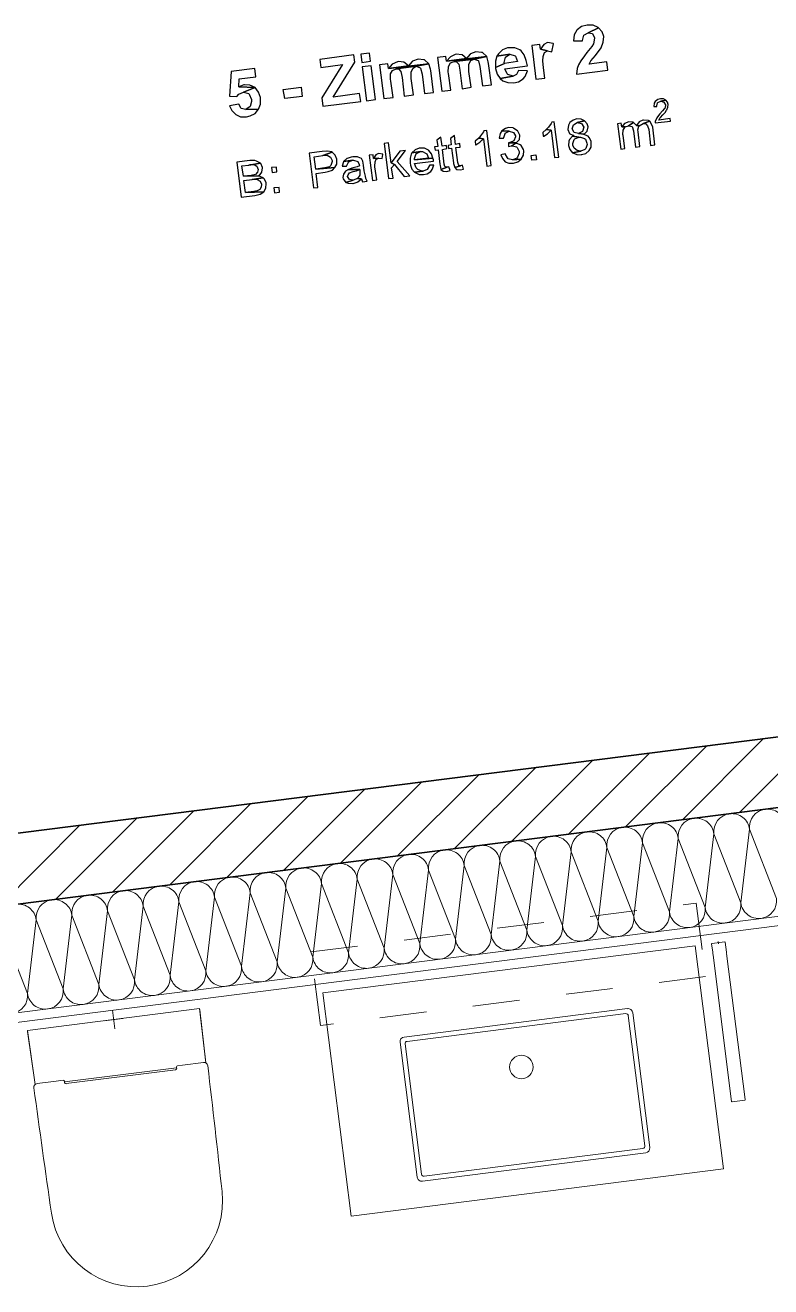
# Model space of a CAD drawing. Header units: metres. Extents: x 2713679.5 to 2713747.3, y 1226017.1 to 1226104.2.
# Drawn here: x 2713695.907 to 2713697.497, y 1226030.685 to 1226033.376 of the extents above; entities that cross this region are included whole.
import ezdxf

# ---------------------------------------------------------------- set-up
doc = ezdxf.new("R2010")
doc.units = ezdxf.units.M
doc.header["$MEASUREMENT"] = 0
doc.linetypes.add('Strich 2', pattern=[0.141111, 0.070556, -0.070556])
doc.layers.add('plangrafiken', color=251, linetype='Continuous')
doc.layers.add('waende_stuetzen', color=250, linetype='Continuous')
doc.layers.add('texte', color=7, linetype='Continuous', true_color=0x000000)

msp = doc.modelspace()

# ---------------------------------------------------------------- linework, layer by layer
at = {"layer": 'plangrafiken', "color": 7, "linetype": 'Strich 2', "lineweight": 13}
for p, q in [((2713696.5169, 1226031.3991), (2713697.3384, 1226031.5033)), ((2713697.3384, 1226031.5033), (2713697.3582, 1226031.3466)), ((2713696.5368, 1226031.2423), (2713696.5169, 1226031.3991)), ((2713697.3582, 1226031.3466), (2713696.5368, 1226031.2423))]:
    msp.add_line(p, q, dxfattribs=at)
at = {"layer": 'plangrafiken', "color": 7, "linetype": 'Continuous', "lineweight": 13}
for p, q in [((2713697.3358, 1226031.4123), (2713696.5422, 1226031.3116)), ((2713697.3962, 1226030.9361), (2713697.3358, 1226031.4123)), ((2713697.372, 1226031.4169), (2713697.371, 1226031.4168)), ((2713697.3711, 1226031.4163), (2713697.3717, 1226031.4113)), ((2713697.3717, 1226031.4113), (2713697.3733, 1226031.3991)), ((2713697.3988, 1226031.4203), (2713697.372, 1226031.4169)), ((2713697.3829, 1226031.4183), (2713697.3879, 1226031.4189)), ((2713697.3851, 1226031.4211), (2713697.3857, 1226031.4161)), ((2713697.3998, 1226031.4199), (2713697.3998, 1226031.4204)), ((2713697.4026, 1226031.3983), (2713697.3998, 1226031.4199)), ((2713697.3733, 1226031.3991), (2713697.3738, 1226031.3947)), ((2713697.3738, 1226031.3947), (2713697.374, 1226031.3932)), ((2713697.3746, 1226031.3928), (2713697.3741, 1226031.3924)), ((2713697.3741, 1226031.3922), (2713697.4137, 1226031.0804)), ((2713697.4029, 1226031.3961), (2713697.4023, 1226031.3963)), ((2713697.4028, 1226031.3969), (2713697.4026, 1226031.3983)), ((2713697.4425, 1226031.084), (2713697.4029, 1226031.3958)), ((2713696.5422, 1226031.3116), (2713696.6026, 1226030.8354)), ((2713695.9122, 1226031.2316), (2713696.2793, 1226031.2782)), ((2713696.2793, 1226031.2782), (2713696.0957, 1226031.2549)), ((2713696.2796, 1226031.2756), (2713696.2793, 1226031.2782)), ((2713696.2793, 1226031.2782), (2713696.2925, 1226031.1623)), ((2713696.2925, 1226031.1623), (2713696.2796, 1226031.2756)), ((2713697.1916, 1226031.2781), (2713696.7154, 1226031.2176)), ((2713696.0957, 1226031.2549), (2713695.9122, 1226031.2316)), ((2713697.1878, 1226031.2675), (2713696.7216, 1226031.2083)), ((2713697.2287, 1226030.9854), (2713697.1934, 1226031.2632)), ((2713697.2392, 1226030.9817), (2713697.2027, 1226031.2694)), ((2713695.9122, 1226031.2316), (2713695.9126, 1226031.229)), ((2713695.9283, 1226031.1161), (2713695.9122, 1226031.2316)), ((2713695.9126, 1226031.229), (2713695.9283, 1226031.1161)), ((2713696.7067, 1226031.2064), (2713696.7432, 1226030.9188)), ((2713696.7173, 1226031.2027), (2713696.7525, 1226030.925)), ((2713696.2429, 1226031.1576), (2713696.2877, 1226031.1632)), ((2713695.9911, 1226031.1219), (2713696.2303, 1226031.1522)), ((2713696.2278, 1226031.1477), (2713695.9946, 1226031.1181)), ((2713696.2303, 1226031.1522), (2713696.2301, 1226031.154)), ((2713696.2319, 1226031.1562), (2713696.2429, 1226031.1576)), ((2713695.9328, 1226031.1182), (2713695.9733, 1226031.1234)), ((2713695.9733, 1226031.1234), (2713695.9886, 1226031.1253)), ((2713695.9909, 1226031.1236), (2713695.9911, 1226031.1219)), ((2713697.4148, 1226031.0796), (2713697.4416, 1226031.083)), ((2713697.4426, 1226031.0831), (2713697.4425, 1226031.084)), ((2713697.4137, 1226031.0804), (2713697.4138, 1226031.0795)), ((2713696.7581, 1226030.9206), (2713697.2244, 1226030.9798)), ((2713696.7544, 1226030.9101), (2713697.2306, 1226030.9705)), ((2713696.6026, 1226030.8354), (2713697.3962, 1226030.9361))]:
    msp.add_line(p, q, dxfattribs=at)
at = {"layer": 'plangrafiken', "color": 144, "linetype": 'Continuous', "lineweight": 20, "true_color": 0x0082b3}
for p, q in [((2713696.0932, 1226031.2748), (2713696.0983, 1226031.2351)), ((2713696.0759, 1226031.2524), (2713696.1156, 1226031.2574))]:
    msp.add_line(p, q, dxfattribs=at)
at = {"layer": 'plangrafiken', "color": 7, "linetype": 'Continuous', "lineweight": 13}
msp.add_circle((2713696.9654, 1226031.1536), 0.025, dxfattribs=at)
for centre, radius, start, end in [((2713697.1928, 1226031.2681), 0.01, 7.2326, 97.2326), ((2713697.1885, 1226031.2625), 0.005, 7.2326, 97.2326), ((2713696.7166, 1226031.2077), 0.01, 97.2326, 187.2326), ((2713696.7222, 1226031.2034), 0.005, 97.2326, 187.2326), ((2713696.2887, 1226031.1553), 0.008, 6.7498, 97.2326), ((2713696.2275, 1226031.1506), 0.00298, 276.6469, 6.505), ((2713696.2321, 1226031.1542), 0.002, 97.2326, 186.2737), ((2713696.2887, 1226031.1553), 0.008, 6.7498, 61.2541), ((2713666.5014, 1226027.6298), 30.0032, 6.23467, 6.74985), ((2713695.9338, 1226031.1103), 0.008, 97.2326, 187.7153), ((2713695.9338, 1226031.1103), 0.008, 133.2013, 187.7153), ((2713725.6575, 1226035.1371), 30.0032, 187.7153, 188.23048), ((2713695.9889, 1226031.1233), 0.002, 7.7686, 97.2326), ((2713695.9942, 1226031.121), 0.00298, 187.9601, 277.8183), ((2713697.2237, 1226030.9848), 0.005, 277.2326, 7.2326), ((2713697.2293, 1226030.9804), 0.01, 277.2326, 7.2326), ((2713696.7575, 1226030.9256), 0.005, 187.2326, 277.2326), ((2713696.7531, 1226030.92), 0.01, 187.2326, 277.2326), ((2713696.1448, 1226030.8683), 0.1834, 188.2305, 6.2347)]:
    msp.add_arc(centre, radius, start, end, dxfattribs=at)
for centre, start_param, end_param in [((2713696.2318, 1226031.1411), 0.698501, 0.81567), ((2713695.9924, 1226031.1108), 5.467516, 5.584684)]:
    msp.add_ellipse(centre, major_axis=(-0.0018, 0.0144), ratio=0.008727, start_param=start_param, end_param=end_param, dxfattribs=at)
at = {"layer": 'texte'}
for points in [[(2713697.106, 1226033.3757), (2713697.0936, 1226033.3726), (2713697.0843, 1226033.3656), (2713697.0836, 1226033.3648), (2713697.0781, 1226033.3555), (2713697.0766, 1226033.3424), (2713697.096, 1226033.3424), (2713697.096, 1226033.3431), (2713697.0983, 1226033.3547), (2713697.1076, 1226033.3594), (2713697.13, 1226033.3702), (2713697.1293, 1226033.371), (2713697.1184, 1226033.3757)], [(2713697.13, 1226033.3702), (2713697.1076, 1226033.3594), (2713697.1169, 1226033.3578), (2713697.1215, 1226033.3485), (2713697.1215, 1226033.3478), (2713697.1192, 1226033.3362), (2713697.1153, 1226033.33), (2713697.1053, 1226033.3176), (2713697.0998, 1226033.3106), (2713697.0921, 1226033.2998), (2713697.0874, 1226033.2912), (2713697.0843, 1226033.2835), (2713697.0828, 1226033.2711), (2713697.1494, 1226033.2796), (2713697.1478, 1226033.2974), (2713697.1099, 1226033.2928), (2713697.113, 1226033.2982), (2713697.1138, 1226033.2998), (2713697.1231, 1226033.3114), (2713697.1269, 1226033.316), (2713697.1339, 1226033.3253), (2713697.1355, 1226033.3276), (2713697.1401, 1226033.3393), (2713697.1401, 1226033.3393), (2713697.1409, 1226033.3516), (2713697.1378, 1226033.3617)], [(2713696.6414, 1226033.316), (2713696.6228, 1226033.3137), (2713696.6251, 1226033.2959), (2713696.6437, 1226033.299)], [(2713696.8683, 1226033.3191), (2713696.8567, 1226033.3145), (2713696.8559, 1226033.3137), (2713696.8481, 1226033.3044), (2713696.8056, 1226033.299), (2713696.8915, 1226033.3091), (2713696.8822, 1226033.3176), (2713696.8807, 1226033.3176)], [(2713696.938, 1226033.3276), (2713696.9357, 1226033.3276), (2713696.9248, 1226033.323), (2713696.9163, 1226033.3145), (2713696.9132, 1226033.3098), (2713696.9411, 1226033.3137), (2713696.9519, 1226033.3106), (2713696.9527, 1226033.3098), (2713696.9573, 1226033.2982), (2713696.9295, 1226033.2943), (2713696.9101, 1226033.2858), (2713696.9101, 1226033.2835), (2713696.914, 1226033.2711), (2713696.9202, 1226033.2618), (2713696.948, 1226033.2672), (2713696.948, 1226033.2672), (2713696.9364, 1226033.2703), (2713696.9349, 1226033.2719), (2713696.9302, 1226033.2827), (2713696.9782, 1226033.2889), (2713696.9759, 1226033.3005), (2713696.9713, 1226033.3122), (2713696.9651, 1226033.3207), (2713696.962, 1226033.323), (2713696.9511, 1226033.3276)], [(2713697.0046, 1226033.3346), (2713696.9875, 1226033.3323), (2713696.9961, 1226033.2603), (2713697.0154, 1226033.2626), (2713697.0123, 1226033.285), (2713697.0108, 1226033.2998), (2713697.0115, 1226033.3091), (2713697.0146, 1226033.3176), (2713697.0208, 1226033.3207), (2713697.0061, 1226033.3245)], [(2713697.0208, 1226033.3385), (2713697.0131, 1226033.3346), (2713697.0131, 1226033.3346), (2713697.0061, 1226033.3245), (2713697.0208, 1226033.3207), (2713697.0301, 1226033.3191), (2713697.034, 1226033.3362), (2713697.0332, 1226033.3369)], [(2713696.6081, 1226033.3122), (2713696.5353, 1226033.3029), (2713696.5376, 1226033.2858), (2713696.5841, 1226033.292), (2713696.5399, 1226033.2208), (2713696.5423, 1226033.203), (2713696.6228, 1226033.213), (2713696.6205, 1226033.2301), (2713696.5639, 1226033.2223), (2713696.6104, 1226033.2967)], [(2713696.6453, 1226033.2889), (2713696.6259, 1226033.2866), (2713696.6352, 1226033.2146), (2713696.6545, 1226033.2169)], [(2713696.6809, 1226033.2936), (2713696.6631, 1226033.2912), (2713696.6724, 1226033.2192), (2713696.6917, 1226033.2215), (2713696.6871, 1226033.2564), (2713696.6863, 1226033.2603), (2713696.6863, 1226033.2719), (2713696.6909, 1226033.2789), (2713696.6987, 1226033.2827), (2713696.7413, 1226033.2881), (2713696.7684, 1226033.2936), (2713696.7684, 1226033.2936), (2713696.6824, 1226033.2835)], [(2713696.7452, 1226033.3036), (2713696.7335, 1226033.299), (2713696.7328, 1226033.2982), (2713696.725, 1226033.2889), (2713696.6824, 1226033.2835), (2713696.7684, 1226033.2936), (2713696.7591, 1226033.3021), (2713696.7575, 1226033.3021)], [(2713696.7033, 1226033.2982), (2713696.701, 1226033.2974), (2713696.6902, 1226033.2928), (2713696.6824, 1226033.2835), (2713696.725, 1226033.2889), (2713696.715, 1226033.2967), (2713696.715, 1226033.2967)], [(2713696.7684, 1226033.2936), (2713696.7413, 1226033.2881), (2713696.7498, 1226033.285), (2713696.7506, 1226033.2843), (2713696.7537, 1226033.2711), (2713696.7591, 1226033.2301), (2713696.7777, 1226033.2324), (2713696.7723, 1226033.2789), (2713696.7715, 1226033.2819)], [(2713696.804, 1226033.3091), (2713696.7862, 1226033.3067), (2713696.7955, 1226033.2347), (2713696.8149, 1226033.237), (2713696.8102, 1226033.2727), (2713696.8094, 1226033.2758), (2713696.8102, 1226033.2874), (2713696.8141, 1226033.2951), (2713696.8218, 1226033.2982), (2713696.8644, 1226033.3036), (2713696.8915, 1226033.3091), (2713696.8915, 1226033.3091), (2713696.8056, 1226033.299)], [(2713696.8265, 1226033.3137), (2713696.8241, 1226033.3129), (2713696.8141, 1226033.3083), (2713696.8056, 1226033.299), (2713696.8481, 1226033.3044), (2713696.8389, 1226033.3122), (2713696.8381, 1226033.3122)], [(2713696.8644, 1226033.3036), (2713696.8218, 1226033.2982), (2713696.8272, 1226033.2974), (2713696.8311, 1226033.2936), (2713696.8319, 1226033.2928), (2713696.8342, 1226033.2796), (2713696.8389, 1226033.2401), (2713696.8582, 1226033.2432), (2713696.8536, 1226033.2773), (2713696.8536, 1226033.2804), (2713696.8536, 1226033.2928), (2713696.8574, 1226033.3005)], [(2713696.8915, 1226033.3091), (2713696.8644, 1226033.3036), (2713696.8729, 1226033.3005), (2713696.8737, 1226033.2998), (2713696.8768, 1226033.2874), (2713696.8822, 1226033.2463), (2713696.9016, 1226033.2486), (2713696.8954, 1226033.2943), (2713696.8946, 1226033.2974)], [(2713696.9132, 1226033.3098), (2713696.9101, 1226033.299), (2713696.9101, 1226033.2858), (2713696.9295, 1226033.2943), (2713696.9287, 1226033.2959), (2713696.9318, 1226033.3075), (2713696.9411, 1226033.3137)], [(2713696.3967, 1226033.2835), (2713696.3463, 1226033.2773), (2713696.3432, 1226033.2246), (2713696.3587, 1226033.2239), (2713696.3626, 1226033.2285), (2713696.3727, 1226033.2332), (2713696.3974, 1226033.2425), (2713696.3626, 1226033.244), (2713696.3634, 1226033.261), (2713696.399, 1226033.2657)], [(2713696.7413, 1226033.2881), (2713696.6987, 1226033.2827), (2713696.7041, 1226033.2819), (2713696.708, 1226033.2773), (2713696.708, 1226033.2773), (2713696.7111, 1226033.2641), (2713696.7157, 1226033.2246), (2713696.7351, 1226033.227), (2713696.7304, 1226033.2618), (2713696.7304, 1226033.2649), (2713696.7304, 1226033.2765), (2713696.7343, 1226033.2843)], [(2713696.9589, 1226033.2789), (2713696.955, 1226033.2703), (2713696.948, 1226033.2672), (2713696.9202, 1226033.2618), (2713696.9256, 1226033.2572), (2713696.9364, 1226033.2533), (2713696.9496, 1226033.2525), (2713696.9589, 1226033.2548), (2713696.969, 1226033.261), (2713696.9736, 1226033.2665), (2713696.9782, 1226033.2781)], [(2713696.375, 1226033.2486), (2713696.3734, 1226033.2486), (2713696.3626, 1226033.244), (2713696.3974, 1226033.2425), (2713696.3866, 1226033.2479)], [(2713696.3974, 1226033.2425), (2713696.3727, 1226033.2332), (2713696.3843, 1226033.2301), (2713696.3851, 1226033.2285), (2713696.3897, 1226033.2169), (2713696.3897, 1226033.213), (2713696.3874, 1226033.2022), (2713696.3781, 1226033.196), (2713696.4052, 1226033.1968), (2713696.4091, 1226033.2076), (2713696.4091, 1226033.22), (2713696.4091, 1226033.2215), (2713696.4052, 1226033.2332)], [(2713696.4609, 1226033.2192), (2713696.4578, 1226033.2386), (2713696.4958, 1226033.2432), (2713696.4981, 1226033.2239), (2713696.4609, 1226033.2192)], [(2713697.2617, 1226033.2184), (2713697.2563, 1226033.2169), (2713697.2508, 1226033.213), (2713697.2485, 1226033.2092), (2713697.2477, 1226033.2022), (2713697.2539, 1226033.2022), (2713697.2539, 1226033.2037), (2713697.2555, 1226033.2099), (2713697.2563, 1226033.2107), (2713697.2625, 1226033.2138), (2713697.2733, 1226033.2161), (2713697.2687, 1226033.2184)], [(2713697.2733, 1226033.2161), (2713697.2625, 1226033.2138), (2713697.2632, 1226033.2138), (2713697.2694, 1226033.2115), (2713697.2694, 1226033.2115), (2713697.2725, 1226033.2061), (2713697.2725, 1226033.2045), (2713697.271, 1226033.1983), (2713697.2702, 1226033.1975), (2713697.2663, 1226033.1929), (2713697.2609, 1226033.1867), (2713697.2578, 1226033.1828), (2713697.2539, 1226033.1782), (2713697.2539, 1226033.1774), (2713697.2508, 1226033.1712), (2713697.2508, 1226033.1673), (2713697.2834, 1226033.1712), (2713697.2826, 1226033.1766), (2713697.2586, 1226033.1735), (2713697.2609, 1226033.1774), (2713697.2617, 1226033.179), (2713697.2671, 1226033.1844), (2713697.2717, 1226033.1898), (2713697.2748, 1226033.1944), (2713697.2756, 1226033.1952), (2713697.2779, 1226033.2006), (2713697.2787, 1226033.2068), (2713697.2772, 1226033.2115)], [(2713696.3626, 1226033.2076), (2713696.3432, 1226033.2037), (2713696.3479, 1226033.1937), (2713696.3564, 1226033.1851), (2713696.3665, 1226033.1805), (2713696.3796, 1226033.1805), (2713696.3874, 1226033.1821), (2713696.3974, 1226033.1875), (2713696.4052, 1226033.1968), (2713696.3781, 1226033.196), (2713696.368, 1226033.1983)], [(2713696.938, 1226033.1573), (2713696.9318, 1226033.1557), (2713696.924, 1226033.1503), (2713696.9395, 1226033.1495), (2713696.9395, 1226033.1495), (2713696.9488, 1226033.1472), (2713696.9527, 1226033.1395), (2713696.9527, 1226033.1379), (2713696.9496, 1226033.1294), (2713696.948, 1226033.1286), (2713696.9395, 1226033.1247), (2713696.9542, 1226033.1247), (2713696.9612, 1226033.1317), (2713696.962, 1226033.1402), (2713696.962, 1226033.141), (2713696.9581, 1226033.1495), (2713696.9573, 1226033.1503), (2713696.9496, 1226033.1557), (2713696.948, 1226033.1565)], [(2713697.0356, 1226033.1697), (2713697.0301, 1226033.1689), (2713697.0286, 1226033.1658), (2713697.0232, 1226033.158), (2713697.0185, 1226033.1534), (2713697.0286, 1226033.1518), (2713697.0363, 1226033.0938), (2713697.0456, 1226033.0945)], [(2713697.0836, 1226033.1759), (2713697.0758, 1226033.1735), (2713697.0689, 1226033.1681), (2713697.0658, 1226033.1627), (2713697.0642, 1226033.1534), (2713697.0642, 1226033.1534), (2713697.0681, 1226033.1449), (2713697.0689, 1226033.1441), (2713697.0774, 1226033.1402), (2713697.0743, 1226033.1387), (2713697.0882, 1226033.1371), (2713697.0913, 1226033.1371), (2713697.0998, 1226033.134), (2713697.1022, 1226033.1325), (2713697.1053, 1226033.124), (2713697.106, 1226033.1216), (2713697.1029, 1226033.1124), (2713697.1006, 1226033.1108), (2713697.0921, 1226033.1069), (2713697.0743, 1226033.1038), (2713697.0751, 1226033.1038), (2713697.0836, 1226033.1), (2713697.0929, 1226033.0992), (2713697.0936, 1226033.1), (2713697.1029, 1226033.1023), (2713697.1099, 1226033.1085), (2713697.1145, 1226033.1155), (2713697.1145, 1226033.1255), (2713697.1145, 1226033.1286), (2713697.1099, 1226033.1364), (2713697.1076, 1226033.1387), (2713697.0983, 1226033.1426), (2713697.0991, 1226033.1433), (2713697.0874, 1226033.1449), (2713697.0874, 1226033.1449), (2713697.0781, 1226033.1472), (2713697.0781, 1226033.1472), (2713697.0735, 1226033.1549), (2713697.0766, 1226033.1635), (2713697.0766, 1226033.1635), (2713697.0843, 1226033.1681), (2713697.0998, 1226033.172), (2713697.0929, 1226033.1751)], [(2713697.0998, 1226033.172), (2713697.0843, 1226033.1681), (2713697.0843, 1226033.1681), (2713697.0936, 1226033.1658), (2713697.0936, 1226033.1658), (2713697.0983, 1226033.158), (2713697.096, 1226033.1488), (2713697.096, 1226033.1488), (2713697.0874, 1226033.1449), (2713697.0991, 1226033.1433), (2713697.106, 1226033.1495), (2713697.106, 1226033.1495), (2713697.1076, 1226033.1588), (2713697.106, 1226033.165)], [(2713697.178, 1226033.1666), (2713697.1703, 1226033.165), (2713697.1773, 1226033.1116), (2713697.1858, 1226033.1124), (2713697.1827, 1226033.1402), (2713697.1819, 1226033.1426), (2713697.1827, 1226033.1518), (2713697.1866, 1226033.1588), (2713697.1796, 1226033.1588)], [(2713697.1943, 1226033.1697), (2713697.1943, 1226033.1697), (2713697.185, 1226033.1658), (2713697.1796, 1226033.1588), (2713697.1866, 1226033.1588), (2713697.1935, 1226033.1611), (2713697.2044, 1226033.1681), (2713697.2036, 1226033.1689)], [(2713697.2044, 1226033.1681), (2713697.1935, 1226033.1611), (2713697.2013, 1226033.1596), (2713697.2013, 1226033.1596), (2713697.2044, 1226033.1503), (2713697.209, 1226033.1155), (2713697.2183, 1226033.117), (2713697.2144, 1226033.148), (2713697.2137, 1226033.1526), (2713697.216, 1226033.1604), (2713697.2168, 1226033.1611), (2713697.2106, 1226033.1619)], [(2713697.2261, 1226033.1735), (2713697.2245, 1226033.1735), (2713697.2168, 1226033.1697), (2713697.2106, 1226033.1619), (2713697.2168, 1226033.1611), (2713697.2253, 1226033.1658), (2713697.2392, 1226033.1712), (2713697.2361, 1226033.1728)], [(2713697.2392, 1226033.1712), (2713697.2253, 1226033.1658), (2713697.2307, 1226033.165), (2713697.2346, 1226033.1611), (2713697.2369, 1226033.1534), (2713697.2408, 1226033.1193), (2713697.2501, 1226033.1209), (2713697.2454, 1226033.158), (2713697.2439, 1226033.1635)], [(2713696.7939, 1226033.1371), (2713696.7854, 1226033.1302), (2713696.787, 1226033.117), (2713696.78, 1226033.1162), (2713696.7816, 1226033.1093), (2713696.7877, 1226033.11), (2713696.7916, 1226033.0791), (2713696.7924, 1226033.0767), (2713696.7939, 1226033.0682), (2713696.8071, 1226033.0729), (2713696.804, 1226033.0729), (2713696.8025, 1226033.0744), (2713696.8009, 1226033.0791), (2713696.797, 1226033.1108), (2713696.8063, 1226033.1124), (2713696.8056, 1226033.1193), (2713696.7963, 1226033.1178)], [(2713696.8226, 1226033.1402), (2713696.8141, 1226033.134), (2713696.8156, 1226033.1209), (2713696.8094, 1226033.1193), (2713696.8102, 1226033.1124), (2713696.8164, 1226033.1131), (2713696.821, 1226033.0822), (2713696.821, 1226033.0806), (2713696.8234, 1226033.0721), (2713696.8358, 1226033.076), (2713696.8327, 1226033.0767), (2713696.8311, 1226033.0783), (2713696.8296, 1226033.0829), (2713696.8257, 1226033.1147), (2713696.835, 1226033.1155), (2713696.8342, 1226033.1232), (2713696.8249, 1226033.1216)], [(2713696.8745, 1226033.1348), (2713696.8667, 1226033.1286), (2713696.8675, 1226033.1201), (2713696.8683, 1226033.1209), (2713696.8768, 1226033.1263), (2713696.8776, 1226033.1271), (2713696.8845, 1226033.1333)], [(2713696.8915, 1226033.1511), (2713696.8853, 1226033.1503), (2713696.8845, 1226033.148), (2713696.8784, 1226033.1395), (2713696.8745, 1226033.1348), (2713696.8845, 1226033.1333), (2713696.8915, 1226033.0752), (2713696.9008, 1226033.0767)], [(2713696.924, 1226033.1503), (2713696.9202, 1226033.1449), (2713696.9178, 1226033.1348), (2713696.9271, 1226033.1348), (2713696.9279, 1226033.1364), (2713696.931, 1226033.1449), (2713696.931, 1226033.1457), (2713696.9395, 1226033.1495)], [(2713697.0185, 1226033.1534), (2713697.0108, 1226033.1472), (2713697.0115, 1226033.1387), (2713697.0131, 1226033.1387), (2713697.0208, 1226033.1441), (2713697.0216, 1226033.1449), (2713697.0286, 1226033.1518)], [(2713697.0743, 1226033.1387), (2713697.0681, 1226033.1317), (2713697.0665, 1226033.1286), (2713697.0658, 1226033.1193), (2713697.0689, 1226033.1108), (2713697.0743, 1226033.1038), (2713697.0921, 1226033.1069), (2713697.0843, 1226033.1085), (2713697.0781, 1226033.1131), (2713697.0751, 1226033.1201), (2713697.0751, 1226033.1232), (2713697.0781, 1226033.1317), (2713697.0797, 1226033.1333), (2713697.0882, 1226033.1371)], [(2713696.5407, 1226033.1062), (2713696.5128, 1226033.1031), (2713696.5221, 1226033.0287), (2713696.5314, 1226033.0295), (2713696.5275, 1226033.0597), (2713696.5469, 1226033.062), (2713696.5531, 1226033.0636), (2713696.5624, 1226033.0667), (2713696.5678, 1226033.0721), (2713696.5268, 1226033.069), (2713696.5237, 1226033.0953), (2713696.5423, 1226033.0976), (2713696.5616, 1226033.1046), (2713696.5616, 1226033.1054), (2713696.5516, 1226033.1069), (2713696.5508, 1226033.1069)], [(2713696.5616, 1226033.1046), (2713696.5423, 1226033.0976), (2713696.5516, 1226033.0984), (2713696.5585, 1226033.0945), (2713696.5616, 1226033.0868), (2713696.5616, 1226033.0853), (2713696.5593, 1226033.0767), (2713696.5562, 1226033.0736), (2713696.5461, 1226033.0713), (2713696.5268, 1226033.069), (2713696.5678, 1226033.0721), (2713696.5717, 1226033.0791), (2713696.5717, 1226033.0883), (2713696.5717, 1226033.0899), (2713696.5686, 1226033.0984)], [(2713696.6607, 1226033.1023), (2713696.6553, 1226033.0992), (2713696.6553, 1226033.0992), (2713696.6499, 1226033.0914), (2713696.6615, 1226033.0922), (2713696.6685, 1226033.0914), (2713696.67, 1226033.1), (2713696.67, 1226033.1007)], [(2713696.6824, 1226033.1247), (2713696.6731, 1226033.1232), (2713696.6824, 1226033.0489), (2713696.6917, 1226033.0496), (2713696.6886, 1226033.0713), (2713696.6948, 1226033.0783), (2713696.6878, 1226033.0822)], [(2713696.718, 1226033.1085), (2713696.7064, 1226033.1069), (2713696.6878, 1226033.0822), (2713696.6948, 1226033.0783), (2713696.7157, 1226033.0527), (2713696.7273, 1226033.0543), (2713696.7002, 1226033.0853)], [(2713696.732, 1226033.1038), (2713696.7304, 1226033.1007), (2713696.7281, 1226033.0922), (2713696.7281, 1226033.0814), (2713696.7289, 1226033.0775), (2713696.732, 1226033.069), (2713696.7374, 1226033.062), (2713696.756, 1226033.0643), (2713696.7529, 1226033.0643), (2713696.7444, 1226033.0682), (2713696.7413, 1226033.0713), (2713696.7374, 1226033.0806), (2713696.7777, 1226033.086), (2713696.7777, 1226033.0883), (2713696.7769, 1226033.0922), (2713696.7374, 1226033.0883), (2713696.7374, 1226033.0914), (2713696.7405, 1226033.1), (2713696.7421, 1226033.1023), (2713696.7506, 1226033.1062)], [(2713696.7498, 1226033.1131), (2713696.7475, 1226033.1131), (2713696.739, 1226033.11), (2713696.732, 1226033.1038), (2713696.7506, 1226033.1062), (2713696.7544, 1226033.1062), (2713696.7622, 1226033.1023), (2713696.7637, 1226033.1015), (2713696.7676, 1226033.0922), (2713696.7374, 1226033.0883), (2713696.7769, 1226033.0922), (2713696.7738, 1226033.1015), (2713696.7684, 1226033.1085), (2713696.7676, 1226033.1093), (2713696.7591, 1226033.1131)], [(2713696.931, 1226033.1015), (2713696.9217, 1226033.0992), (2713696.9248, 1226033.0914), (2713696.931, 1226033.0845), (2713696.9388, 1226033.0814), (2713696.948, 1226033.0814), (2713696.9488, 1226033.0814), (2713696.9581, 1226033.0845), (2713696.9651, 1226033.0899), (2713696.9473, 1226033.0883), (2713696.9465, 1226033.0883), (2713696.9372, 1226033.0907), (2713696.9357, 1226033.093)], [(2713696.938, 1226033.1247), (2713696.938, 1226033.117), (2713696.9442, 1226033.1185), (2713696.9542, 1226033.124), (2713696.9542, 1226033.1247), (2713696.9395, 1226033.1247)], [(2713696.9542, 1226033.124), (2713696.9442, 1226033.1185), (2713696.9465, 1226033.1185), (2713696.955, 1226033.1162), (2713696.9566, 1226033.1147), (2713696.9604, 1226033.1062), (2713696.9604, 1226033.1031), (2713696.9573, 1226033.0945), (2713696.9558, 1226033.0922), (2713696.9473, 1226033.0883), (2713696.9651, 1226033.0899), (2713696.9697, 1226033.0984), (2713696.9705, 1226033.1077), (2713696.9697, 1226033.1108), (2713696.9651, 1226033.1193), (2713696.9628, 1226033.1209)], [(2713696.3866, 1226033.0868), (2713696.3587, 1226033.0837), (2713696.368, 1226033.0086), (2713696.3967, 1226033.0125), (2713696.3998, 1226033.0132), (2713696.4083, 1226033.0156), (2713696.416, 1226033.0202), (2713696.3773, 1226033.0187), (2713696.3734, 1226033.0442), (2713696.3913, 1226033.0465), (2713696.4145, 1226033.0504), (2713696.4052, 1226033.0543), (2713696.406, 1226033.0543), (2713696.3727, 1226033.0535), (2713696.3696, 1226033.076), (2713696.3843, 1226033.0775), (2713696.4091, 1226033.0814), (2713696.4005, 1226033.086), (2713696.3967, 1226033.0868)], [(2713696.4091, 1226033.0814), (2713696.3843, 1226033.0775), (2713696.3874, 1226033.0783), (2713696.3959, 1226033.0783), (2713696.4013, 1226033.0752), (2713696.4044, 1226033.0682), (2713696.4029, 1226033.062), (2713696.3982, 1226033.0574), (2713696.3889, 1226033.055), (2713696.3727, 1226033.0535), (2713696.406, 1226033.0543), (2713696.4122, 1226033.062), (2713696.4137, 1226033.0713), (2713696.4137, 1226033.0721), (2713696.4098, 1226033.0806)], [(2713696.5864, 1226033.0853), (2713696.5864, 1226033.0845), (2713696.5833, 1226033.0752), (2713696.5926, 1226033.0752), (2713696.5965, 1226033.0837), (2713696.5965, 1226033.0845), (2713696.6058, 1226033.0876)], [(2713696.6058, 1226033.0953), (2713696.6027, 1226033.0945), (2713696.5941, 1226033.0914), (2713696.5934, 1226033.0914), (2713696.5864, 1226033.0853), (2713696.6058, 1226033.0876), (2713696.6073, 1226033.0876), (2713696.6166, 1226033.0853), (2713696.6197, 1226033.0783), (2713696.6205, 1226033.076), (2713696.6151, 1226033.0736), (2713696.6042, 1226033.0705), (2713696.5965, 1226033.0682), (2713696.6212, 1226033.0682), (2713696.6212, 1226033.0651), (2713696.6212, 1226033.0558), (2713696.6158, 1226033.0489), (2713696.6158, 1226033.0489), (2713696.6243, 1226033.0481), (2713696.6267, 1226033.0419), (2713696.6367, 1226033.0427), (2713696.6336, 1226033.0489), (2713696.6329, 1226033.0535), (2713696.6305, 1226033.0651), (2713696.629, 1226033.0775), (2713696.6274, 1226033.086), (2713696.6243, 1226033.0914), (2713696.6174, 1226033.0945), (2713696.6158, 1226033.0953)], [(2713696.6491, 1226033.0992), (2713696.6406, 1226033.0984), (2713696.6476, 1226033.0442), (2713696.6569, 1226033.0458), (2713696.653, 1226033.0736), (2713696.653, 1226033.0752), (2713696.6538, 1226033.0845), (2713696.6561, 1226033.0899), (2713696.6615, 1226033.0922), (2713696.6499, 1226033.0914)], [(2713696.7692, 1226033.0775), (2713696.7692, 1226033.0767), (2713696.7645, 1226033.0682), (2713696.756, 1226033.0643), (2713696.7374, 1226033.062), (2713696.739, 1226033.0612), (2713696.7475, 1226033.0574), (2713696.7568, 1226033.0574), (2713696.7645, 1226033.0589), (2713696.7723, 1226033.0636), (2713696.7754, 1226033.0682), (2713696.7785, 1226033.0775)], [(2713696.811, 1226033.0736), (2713696.8071, 1226033.0729), (2713696.7939, 1226033.0682), (2713696.7986, 1226033.0643), (2713696.8063, 1226033.0636), (2713696.8133, 1226033.0659)], [(2713696.8396, 1226033.0775), (2713696.8358, 1226033.076), (2713696.8234, 1226033.0721), (2713696.8272, 1226033.0682), (2713696.8358, 1226033.0674), (2713696.842, 1226033.069)], [(2713696.9875, 1226033.0876), (2713696.986, 1226033.0976), (2713696.9961, 1226033.0992), (2713696.9976, 1226033.0883), (2713696.9875, 1226033.0876)], [(2713696.4145, 1226033.0504), (2713696.3913, 1226033.0465), (2713696.3928, 1226033.0473), (2713696.4021, 1226033.0465), (2713696.4083, 1226033.0434), (2713696.4114, 1226033.0365), (2713696.4106, 1226033.0303), (2713696.4075, 1226033.0256), (2713696.4021, 1226033.0225), (2713696.3951, 1226033.021), (2713696.3773, 1226033.0187), (2713696.416, 1226033.0202), (2713696.4207, 1226033.0279), (2713696.4207, 1226033.0279), (2713696.4215, 1226033.038), (2713696.4215, 1226033.0403), (2713696.4168, 1226033.0481)], [(2713696.4431, 1226033.0729), (2713696.4323, 1226033.0721), (2713696.4338, 1226033.0612), (2713696.4439, 1226033.0628)], [(2713696.5965, 1226033.0682), (2713696.5903, 1226033.0643), (2713696.5864, 1226033.0581), (2713696.5849, 1226033.0512), (2713696.5856, 1226033.0481), (2713696.591, 1226033.0403), (2713696.6065, 1226033.045), (2713696.5988, 1226033.0465), (2713696.5949, 1226033.0527), (2713696.5957, 1226033.0566), (2713696.5988, 1226033.0605), (2713696.6065, 1226033.0636), (2713696.6135, 1226033.0651), (2713696.6212, 1226033.0682)], [(2713696.6158, 1226033.0489), (2713696.6065, 1226033.045), (2713696.591, 1226033.0403), (2713696.5957, 1226033.0388), (2713696.6058, 1226033.038), (2713696.6065, 1226033.038), (2713696.6151, 1226033.0411), (2713696.6166, 1226033.0419), (2713696.6243, 1226033.0481)], [(2713696.4486, 1226033.0295), (2713696.4377, 1226033.0287), (2713696.4393, 1226033.0179), (2713696.4493, 1226033.0194)]]:
    msp.add_lwpolyline(points, close=True, dxfattribs=at)
at = {"layer": 'waende_stuetzen', "color": 7, "linetype": 'Continuous', "lineweight": 35}
for p, q in [((2713699.2868, 1226032.0833), (2713694.7929, 1226031.5129)), ((2713694.8118, 1226031.3641), (2713698.7105, 1226031.8589))]:
    msp.add_line(p, q, dxfattribs=at)
at = {"layer": 'waende_stuetzen', "color": 18, "linetype": 'Continuous', "lineweight": 0, "true_color": 0x000000}
for p, q in [((2713697.4303, 1226031.6964), (2713697.6035, 1226031.8696)), ((2713697.1874, 1226031.6656), (2713697.3605, 1226031.8388)), ((2713697.3089, 1226031.681), (2713697.482, 1226031.8542)), ((2713697.0659, 1226031.6502), (2713697.2391, 1226031.8234)), ((2713696.8229, 1226031.6194), (2713696.9961, 1226031.7925)), ((2713696.9444, 1226031.6348), (2713697.1176, 1226031.808)), ((2713696.58, 1226031.5885), (2713696.7531, 1226031.7617)), ((2713696.7014, 1226031.6039), (2713696.8746, 1226031.7771)), ((2713696.337, 1226031.5577), (2713696.5102, 1226031.7309)), ((2713696.4585, 1226031.5731), (2713696.6316, 1226031.7463)), ((2713696.2155, 1226031.5423), (2713696.3887, 1226031.7155)), ((2713695.9725, 1226031.5114), (2713696.1457, 1226031.6846)), ((2713696.094, 1226031.5269), (2713696.2672, 1226031.7)), ((2713695.8511, 1226031.496), (2713696.0242, 1226031.6692))]:
    msp.add_line(p, q, dxfattribs=at)
at = {"layer": 'waende_stuetzen', "color": 7, "linetype": 'Continuous', "lineweight": 13}
for p, q in [((2713697.3573, 1226031.494), (2713697.376, 1226031.6509)), ((2713697.4334, 1226031.5036), (2713697.376, 1226031.6509)), ((2713697.4334, 1226031.5036), (2713697.4521, 1226031.6606)), ((2713697.5094, 1226031.5133), (2713697.4521, 1226031.6606)), ((2713697.1291, 1226031.465), (2713697.1479, 1226031.622)), ((2713697.2052, 1226031.4747), (2713697.1479, 1226031.622)), ((2713697.2052, 1226031.4747), (2713697.2239, 1226031.6316)), ((2713697.2813, 1226031.4843), (2713697.2239, 1226031.6316)), ((2713697.2813, 1226031.4843), (2713697.3, 1226031.6413)), ((2713697.3573, 1226031.494), (2713697.3, 1226031.6413)), ((2713696.977, 1226031.4457), (2713696.9958, 1226031.6027)), ((2713697.0531, 1226031.4554), (2713696.9958, 1226031.6027)), ((2713697.0531, 1226031.4554), (2713697.0718, 1226031.6123)), ((2713697.1291, 1226031.465), (2713697.0718, 1226031.6123)), ((2713696.7489, 1226031.4168), (2713696.7676, 1226031.5737)), ((2713696.8249, 1226031.4264), (2713696.7676, 1226031.5737)), ((2713696.8249, 1226031.4264), (2713696.8436, 1226031.5834)), ((2713696.901, 1226031.4361), (2713696.8436, 1226031.5834)), ((2713696.901, 1226031.4361), (2713696.9197, 1226031.593)), ((2713696.977, 1226031.4457), (2713696.9197, 1226031.593)), ((2713696.5207, 1226031.3878), (2713696.5394, 1226031.5447)), ((2713696.5967, 1226031.3975), (2713696.5394, 1226031.5447)), ((2713696.5967, 1226031.3975), (2713696.6155, 1226031.5544)), ((2713696.6728, 1226031.4071), (2713696.6155, 1226031.5544)), ((2713696.6728, 1226031.4071), (2713696.6915, 1226031.564)), ((2713696.7489, 1226031.4168), (2713696.6915, 1226031.564)), ((2713696.2925, 1226031.3588), (2713696.3112, 1226031.5158)), ((2713696.3686, 1226031.3685), (2713696.3112, 1226031.5158)), ((2713696.3686, 1226031.3685), (2713696.3873, 1226031.5254)), ((2713696.4446, 1226031.3782), (2713696.3873, 1226031.5254)), ((2713696.4446, 1226031.3782), (2713696.4634, 1226031.5351)), ((2713696.5207, 1226031.3878), (2713696.4634, 1226031.5351)), ((2713696.0644, 1226031.3299), (2713696.0831, 1226031.4868)), ((2713696.1404, 1226031.3395), (2713696.0831, 1226031.4868)), ((2713696.1404, 1226031.3395), (2713696.1591, 1226031.4965)), ((2713696.2165, 1226031.3492), (2713696.1591, 1226031.4965)), ((2713696.2165, 1226031.3492), (2713696.2352, 1226031.5061)), ((2713696.2925, 1226031.3588), (2713696.2352, 1226031.5061)), ((2713695.9122, 1226031.3106), (2713695.931, 1226031.4675)), ((2713695.9883, 1226031.3202), (2713695.931, 1226031.4675)), ((2713695.9883, 1226031.3202), (2713696.007, 1226031.4772)), ((2713696.0644, 1226031.3299), (2713696.007, 1226031.4772)), ((2713695.9122, 1226031.3106), (2713695.8549, 1226031.4579))]:
    msp.add_line(p, q, dxfattribs=at)
at = {"layer": 'waende_stuetzen', "color": 7, "linetype": 'Continuous', "lineweight": 18}
for p, q in [((2713694.8407, 1226031.136), (2713698.7395, 1226031.6307)), ((2713694.8433, 1226031.1161), (2713698.742, 1226031.6109))]:
    msp.add_line(p, q, dxfattribs=at)
at = {"layer": 'waende_stuetzen', "color": 7, "linetype": 'Continuous', "lineweight": 13}
for centre, start, end in [((2713697.4901, 1226031.6654), 97.2326, 187.2326), ((2713697.4901, 1226031.6654), 7.2326, 97.2326), ((2713697.262, 1226031.6364), 97.2326, 187.2326), ((2713697.262, 1226031.6364), 7.2326, 97.2326), ((2713697.338, 1226031.6461), 97.2326, 187.2326), ((2713697.338, 1226031.6461), 7.2326, 97.2326), ((2713697.4141, 1226031.6557), 97.2326, 187.2326), ((2713697.4141, 1226031.6557), 7.2326, 97.2326), ((2713697.1098, 1226031.6171), 97.2326, 187.2326), ((2713697.1098, 1226031.6171), 7.2326, 97.2326), ((2713697.1859, 1226031.6268), 97.2326, 187.2326), ((2713697.1859, 1226031.6268), 7.2326, 97.2326), ((2713696.8817, 1226031.5882), 97.2326, 187.2326), ((2713696.8817, 1226031.5882), 7.2326, 97.2326), ((2713696.9577, 1226031.5978), 97.2326, 187.2326), ((2713696.9577, 1226031.5978), 7.2326, 97.2326), ((2713697.0338, 1226031.6075), 97.2326, 187.2326), ((2713697.0338, 1226031.6075), 7.2326, 97.2326), ((2713696.6535, 1226031.5592), 97.2326, 187.2326), ((2713696.6535, 1226031.5592), 7.2326, 97.2326), ((2713696.7296, 1226031.5689), 97.2326, 187.2326), ((2713696.7296, 1226031.5689), 7.2326, 97.2326), ((2713696.8056, 1226031.5785), 97.2326, 187.2326), ((2713696.8056, 1226031.5785), 7.2326, 97.2326), ((2713696.4253, 1226031.5303), 97.2326, 187.2326), ((2713696.4253, 1226031.5303), 7.2326, 97.2326), ((2713696.5014, 1226031.5399), 97.2326, 187.2326), ((2713696.5014, 1226031.5399), 7.2326, 97.2326), ((2713696.5774, 1226031.5496), 97.2326, 187.2326), ((2713696.5774, 1226031.5496), 7.2326, 97.2326), ((2713696.1972, 1226031.5013), 7.2326, 97.2326), ((2713696.2732, 1226031.511), 97.2326, 187.2326), ((2713696.2732, 1226031.511), 7.2326, 97.2326), ((2713696.3493, 1226031.5206), 97.2326, 187.2326), ((2713696.3493, 1226031.5206), 7.2326, 97.2326), ((2713696.045, 1226031.482), 97.2326, 187.2326), ((2713696.045, 1226031.482), 7.2326, 97.2326), ((2713696.1211, 1226031.4917), 97.2326, 187.2326), ((2713696.1211, 1226031.4917), 7.2326, 97.2326), ((2713696.1972, 1226031.5013), 97.2326, 187.2326), ((2713697.4714, 1226031.5085), 277.2326, 7.2326), ((2713695.8929, 1226031.4627), 7.2326, 97.2326), ((2713695.969, 1226031.4724), 97.2326, 187.2326), ((2713695.969, 1226031.4724), 7.2326, 97.2326), ((2713697.3193, 1226031.4892), 277.2326, 7.2326), ((2713697.3953, 1226031.4988), 187.2326, 277.2326), ((2713697.3953, 1226031.4988), 277.2326, 7.2326), ((2713697.4714, 1226031.5085), 187.2326, 277.2326), ((2713697.0911, 1226031.4602), 277.2326, 7.2326), ((2713697.1672, 1226031.4698), 187.2326, 277.2326), ((2713697.1672, 1226031.4698), 277.2326, 7.2326), ((2713697.2432, 1226031.4795), 187.2326, 277.2326), ((2713697.2432, 1226031.4795), 277.2326, 7.2326), ((2713697.3193, 1226031.4892), 187.2326, 277.2326), ((2713696.8629, 1226031.4312), 277.2326, 7.2326), ((2713696.939, 1226031.4409), 187.2326, 277.2326), ((2713696.939, 1226031.4409), 277.2326, 7.2326), ((2713697.0151, 1226031.4505), 187.2326, 277.2326), ((2713697.0151, 1226031.4505), 277.2326, 7.2326), ((2713697.0911, 1226031.4602), 187.2326, 277.2326), ((2713696.6348, 1226031.4023), 277.2326, 7.2326), ((2713696.7108, 1226031.4119), 187.2326, 277.2326), ((2713696.7108, 1226031.4119), 277.2326, 7.2326), ((2713696.7869, 1226031.4216), 187.2326, 277.2326), ((2713696.7869, 1226031.4216), 277.2326, 7.2326), ((2713696.8629, 1226031.4312), 187.2326, 277.2326), ((2713696.4066, 1226031.3733), 277.2326, 7.2326), ((2713696.4827, 1226031.383), 187.2326, 277.2326), ((2713696.4827, 1226031.383), 277.2326, 7.2326), ((2713696.5587, 1226031.3926), 187.2326, 277.2326), ((2713696.5587, 1226031.3926), 277.2326, 7.2326), ((2713696.6348, 1226031.4023), 187.2326, 277.2326), ((2713696.2545, 1226031.354), 277.2326, 7.2326), ((2713696.3306, 1226031.3637), 187.2326, 277.2326), ((2713696.3306, 1226031.3637), 277.2326, 7.2326), ((2713696.4066, 1226031.3733), 187.2326, 277.2326), ((2713696.0263, 1226031.3251), 277.2326, 7.2326), ((2713696.1024, 1226031.3347), 187.2326, 277.2326), ((2713696.1024, 1226031.3347), 277.2326, 7.2326), ((2713696.1784, 1226031.3444), 187.2326, 277.2326), ((2713696.1784, 1226031.3444), 277.2326, 7.2326), ((2713696.2545, 1226031.354), 187.2326, 277.2326), ((2713695.8742, 1226031.3058), 277.2326, 7.2326), ((2713695.9503, 1226031.3154), 187.2326, 277.2326), ((2713695.9503, 1226031.3154), 277.2326, 7.2326), ((2713696.0263, 1226031.3251), 187.2326, 277.2326)]:
    msp.add_arc(centre, 0.0383, start, end, dxfattribs=at)

doc.saveas('drawing.dxf')
